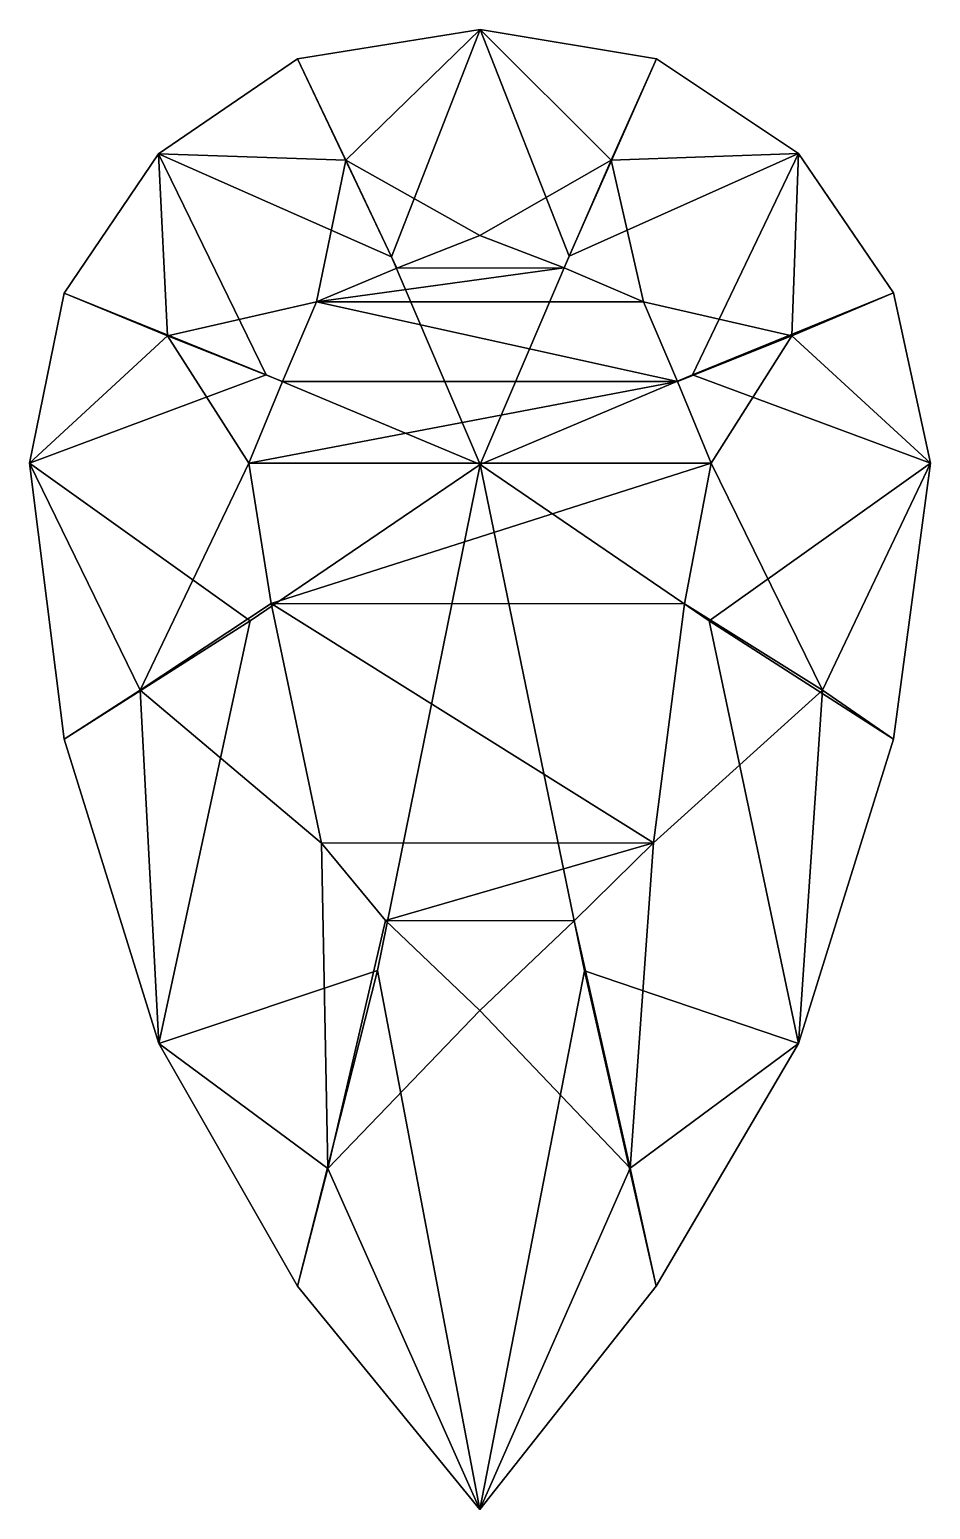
# Model space of a CAD drawing. Extents: x -0.91 to 0.91, y -2.12 to 0.87.
import ezdxf

# ---------------------------------------------------------------- set-up
doc = ezdxf.new("R2010")
doc.units = 0
doc.layers.add('NoName1', color=15, linetype='CONTINUOUS')

msp = doc.modelspace()

# ---------------------------------------------------------------- linework, layer by layer
at = {"layer": 'NoName1', "color": 0}
for points in [[(-0.368038, 0.807684, -0.720971), (-0.368038, 0.807684, -0.770078), (0, 0.866886, -0.770285), (0, 0.866889, -0.721177)], [(-0.270414, 0.603949, -0.473338), (-0.368038, 0.807684, -0.720971), (0, 0.866889, -0.721177)], [(0, 0.866886, -0.770285), (-0.368038, 0.807684, -0.770078), (-0.178616, 0.408978, -1.204159)], [(0.264674, 0.603846, -0.473754), (-0.000001, 0.45158, -0.335543), (-0.270414, 0.603949, -0.473338), (0, 0.866889, -0.721177)], [(0, 0.866886, -0.770285), (-0.178616, 0.408978, -1.204159), (0.000003, -0.010141, -1.543582), (0.180009, 0.410245, -1.202693)], [(0, 0.866889, -0.721177), (0, 0.866886, -0.770285), (0.355598, 0.807861, -0.770292), (0.355598, 0.807861, -0.721184)], [(0.264674, 0.603846, -0.473754), (0, 0.866889, -0.721177), (0.355598, 0.807861, -0.721184)], [(0.355598, 0.807861, -0.770292), (0, 0.866886, -0.770285), (0.180009, 0.410245, -1.202693)], [(-0.647983, 0.616099, -0.722092), (-0.647983, 0.616099, -0.771199), (-0.368038, 0.807684, -0.770078), (-0.368038, 0.807684, -0.720971)], [(-0.270414, 0.603949, -0.473338), (-0.647983, 0.616099, -0.722092), (-0.368038, 0.807684, -0.720971)], [(-0.368038, 0.807684, -0.770078), (-0.647983, 0.616099, -0.771199), (-0.178616, 0.408978, -1.204159)], [(0.642177, 0.617205, -0.770984), (0.355598, 0.807861, -0.770292), (0.180009, 0.410245, -1.202693)], [(0.264674, 0.603846, -0.473754), (0.355598, 0.807861, -0.721184), (0.642177, 0.617205, -0.721876)], [(0.355598, 0.807861, -0.721184), (0.355598, 0.807861, -0.770292), (0.642177, 0.617205, -0.770984), (0.642177, 0.617205, -0.721876)], [(-0.838753, 0.335698, -0.721876), (-0.838753, 0.335698, -0.770983), (-0.647983, 0.616099, -0.771199), (-0.647983, 0.616099, -0.722092)], [(-0.629807, 0.249296, -0.469918), (-0.838753, 0.335698, -0.721876), (-0.647983, 0.616099, -0.722092)], [(-0.647983, 0.616099, -0.771199), (-0.838753, 0.335698, -0.770983), (-0.431013, 0.170782, -1.195595)], [(-0.647983, 0.616099, -0.722092), (-0.270414, 0.603949, -0.473338), (-0.329794, 0.318036, -0.335544), (-0.629807, 0.249296, -0.469918)], [(0.000003, -0.010141, -1.543582), (-0.178616, 0.408978, -1.204159), (-0.647983, 0.616099, -0.771199), (-0.431013, 0.170782, -1.195595)], [(-0.270414, 0.603949, -0.473338), (-0.167963, 0.386092, -0.335545), (-0.329794, 0.318036, -0.335544)], [(-0.000001, 0.45158, -0.335543), (-0.167963, 0.386092, -0.335545), (-0.270414, 0.603949, -0.473338)], [(0.264674, 0.603846, -0.473754), (0.169974, 0.386454, -0.335733), (-0.000001, 0.45158, -0.335543)], [(0.642177, 0.617205, -0.770984), (0.180009, 0.410245, -1.202693), (0.000003, -0.010141, -1.543582), (0.428527, 0.170859, -1.196009)], [(0.329793, 0.318034, -0.335543), (0.169974, 0.386454, -0.335733), (0.264674, 0.603846, -0.473754)], [(0.629007, 0.249336, -0.470109), (0.329793, 0.318034, -0.335543), (0.264674, 0.603846, -0.473754), (0.642177, 0.617205, -0.721876)], [(0.833859, 0.336442, -0.77098), (0.642177, 0.617205, -0.770984), (0.428527, 0.170859, -1.196009)], [(0.629007, 0.249336, -0.470109), (0.642177, 0.617205, -0.721876), (0.833858, 0.336442, -0.721872)], [(0.833859, 0.336442, -0.77098), (0.833858, 0.336442, -0.721872), (0.642177, 0.617205, -0.721876), (0.642177, 0.617205, -0.770984)], [(-0.167963, 0.386092, -0.335545), (-0.000001, 0.45158, -0.335543), (0.169974, 0.386454, -0.335733)], [(-0.329794, 0.318036, -0.335544), (-0.167963, 0.386092, -0.335545), (0.169974, 0.386454, -0.335733)], [(0.329793, 0.318034, -0.335543), (-0.329794, 0.318036, -0.335544), (0.169974, 0.386454, -0.335733)], [(-0.908172, -0.007199, -0.719787), (-0.908171, -0.007199, -0.768894), (-0.838753, 0.335698, -0.770983), (-0.838753, 0.335698, -0.721876)], [(-0.629807, 0.249296, -0.469918), (-0.908172, -0.007199, -0.719787), (-0.838753, 0.335698, -0.721876)], [(-0.838753, 0.335698, -0.770983), (-0.908171, -0.007199, -0.768894), (-0.431013, 0.170782, -1.195595)], [(0.908172, -0.007199, -0.768894), (0.833859, 0.336442, -0.77098), (0.428527, 0.170859, -1.196009)], [(0.629007, 0.249336, -0.470109), (0.833858, 0.336442, -0.721872), (0.908171, -0.007199, -0.719787)], [(0.833858, 0.336442, -0.721872), (0.833859, 0.336442, -0.77098), (0.908172, -0.007199, -0.768894), (0.908171, -0.007199, -0.719787)], [(-0.329794, 0.318036, -0.335544), (-0.398096, 0.157048, -0.336213), (-0.629807, 0.249296, -0.469918)], [(-0.398096, 0.157048, -0.336213), (-0.329794, 0.318036, -0.335544), (0.398093, 0.157155, -0.335544)], [(0.398093, 0.157155, -0.335544), (-0.329794, 0.318036, -0.335544), (0.329793, 0.318034, -0.335543)], [(0.629007, 0.249336, -0.470109), (0.398093, 0.157155, -0.335544), (0.329793, 0.318034, -0.335543)], [(-0.685122, -0.464803, -0.471383), (-0.908172, -0.007199, -0.719787), (-0.629807, 0.249296, -0.469918), (-0.466398, -0.007199, -0.335541)], [(-0.629807, 0.249296, -0.469918), (-0.398096, 0.157048, -0.336213), (-0.466398, -0.007199, -0.335541)], [(0.466397, -0.007199, -0.335541), (0.398093, 0.157155, -0.335544), (0.629007, 0.249336, -0.470109)], [(0.69069, -0.464708, -0.471021), (0.466397, -0.007199, -0.335541), (0.629007, 0.249336, -0.470109), (0.908171, -0.007199, -0.719787)], [(0.000003, -0.010141, -1.543582), (-0.431013, 0.170782, -1.195595), (-0.908171, -0.007199, -0.768894), (-0.463535, -0.325105, -1.199729)], [(-0.466398, -0.007199, -0.335541), (-0.398096, 0.157048, -0.336213), (0.398093, 0.157155, -0.335544)], [(0.466397, -0.007199, -0.335541), (-0.466398, -0.007199, -0.335541), (0.398093, 0.157155, -0.335544)], [(0.908172, -0.007199, -0.768894), (0.428527, 0.170859, -1.196009), (0.000003, -0.010141, -1.543582), (0.462084, -0.324982, -1.199519)], [(-0.838775, -0.563811, -0.72051), (-0.838774, -0.563811, -0.769617), (-0.908171, -0.007199, -0.768894), (-0.908172, -0.007199, -0.719787)], [(-0.685122, -0.464803, -0.471383), (-0.838775, -0.563811, -0.72051), (-0.908172, -0.007199, -0.719787)], [(-0.908171, -0.007199, -0.768894), (-0.838774, -0.563811, -0.769617), (-0.463535, -0.325105, -1.199729)], [(-0.466398, -0.007199, -0.335541), (-0.420814, -0.29002, -0.335545), (-0.685122, -0.464803, -0.471383)], [(-0.463535, -0.325105, -1.199729), (-0.647859, -1.177503, -0.76941), (-0.206369, -1.030472, -1.198955), (0.000003, -0.010141, -1.543582)], [(-0.420814, -0.29002, -0.335545), (-0.466398, -0.007199, -0.335541), (0.466397, -0.007199, -0.335541)], [(0.412657, -0.290913, -0.33555), (-0.420814, -0.29002, -0.335545), (0.466397, -0.007199, -0.335541)], [(-0.206369, -1.030472, -1.198955), (-0.000001, -2.116871, -0.768894), (0.210687, -1.030891, -1.199446), (0.000003, -0.010141, -1.543582)], [(0.210687, -1.030891, -1.199446), (0.642177, -1.177469, -0.769615), (0.462084, -0.324982, -1.199519), (0.000003, -0.010141, -1.543582)], [(0.69069, -0.464708, -0.471021), (0.412657, -0.290913, -0.33555), (0.466397, -0.007199, -0.335541)], [(0.833858, -0.563996, -0.769615), (0.908172, -0.007199, -0.768894), (0.462084, -0.324982, -1.199519)], [(0.69069, -0.464708, -0.471021), (0.908171, -0.007199, -0.719787), (0.833858, -0.563996, -0.720508)], [(0.908171, -0.007199, -0.719787), (0.908172, -0.007199, -0.768894), (0.833858, -0.563996, -0.769615), (0.833858, -0.563996, -0.720508)], [(-0.685122, -0.464803, -0.471383), (-0.420814, -0.29002, -0.335545), (-0.319693, -0.7735, -0.335544)], [(0.349994, -0.772723, -0.335542), (-0.420814, -0.29002, -0.335545), (0.412657, -0.290913, -0.33555)], [(-0.319693, -0.7735, -0.335544), (-0.420814, -0.29002, -0.335545), (0.349994, -0.772723, -0.335542)], [(0.349994, -0.772723, -0.335542), (0.412657, -0.290913, -0.33555), (0.69069, -0.464708, -0.471021)], [(-0.838774, -0.563811, -0.769617), (-0.647859, -1.177503, -0.76941), (-0.463535, -0.325105, -1.199729)], [(0.642177, -1.177469, -0.769615), (0.833858, -0.563996, -0.769615), (0.462084, -0.324982, -1.199519)], [(-0.685122, -0.464803, -0.471383), (-0.647859, -1.177501, -0.720303), (-0.838775, -0.563811, -0.72051)], [(-0.685122, -0.464803, -0.471383), (-0.319693, -0.7735, -0.335544), (-0.307141, -1.429597, -0.472376), (-0.647859, -1.177501, -0.720303)], [(0.30275, -1.42905, -0.472367), (0.349994, -0.772723, -0.335542), (0.69069, -0.464708, -0.471021), (0.642177, -1.177467, -0.720507)], [(0.69069, -0.464708, -0.471021), (0.833858, -0.563996, -0.720508), (0.642177, -1.177467, -0.720507)], [(-0.647859, -1.177501, -0.720303), (-0.647859, -1.177503, -0.76941), (-0.838774, -0.563811, -0.769617), (-0.838775, -0.563811, -0.72051)], [(0.833858, -0.563996, -0.720508), (0.833858, -0.563996, -0.769615), (0.642177, -1.177469, -0.769615), (0.642177, -1.177467, -0.720507)], [(-0.190325, -0.929732, -0.335981), (-0.319693, -0.7735, -0.335544), (0.349994, -0.772723, -0.335542)], [(-0.319693, -0.7735, -0.335544), (-0.190325, -0.929732, -0.335981), (-0.307141, -1.429597, -0.472376)], [(0.190132, -0.929901, -0.335546), (-0.190325, -0.929732, -0.335981), (0.349994, -0.772723, -0.335542)], [(0.30275, -1.42905, -0.472367), (0.190132, -0.929901, -0.335546), (0.349994, -0.772723, -0.335542)], [(-0.000001, -1.111239, -0.335541), (-0.307141, -1.429597, -0.472376), (-0.190325, -0.929732, -0.335981)], [(-0.000001, -1.111239, -0.335541), (-0.190325, -0.929732, -0.335981), (0.190132, -0.929901, -0.335546)], [(-0.000001, -1.111239, -0.335541), (0.190132, -0.929901, -0.335546), (0.30275, -1.42905, -0.472367)], [(-0.647859, -1.177503, -0.76941), (-0.367782, -1.666532, -0.769582), (-0.206369, -1.030472, -1.198955)], [(-0.367782, -1.666532, -0.769582), (-0.000001, -2.116871, -0.768894), (-0.206369, -1.030472, -1.198955)], [(-0.000001, -2.116871, -0.768894), (0.355446, -1.666647, -0.769618), (0.210687, -1.030891, -1.199446)], [(0.355446, -1.666647, -0.769618), (0.642177, -1.177469, -0.769615), (0.210687, -1.030891, -1.199446)], [(-0.307141, -1.429597, -0.472376), (-0.000001, -1.111239, -0.335541), (0.30275, -1.42905, -0.472367), (-0.000001, -2.116871, -0.719787)], [(-0.367783, -1.666532, -0.720474), (-0.367782, -1.666532, -0.769582), (-0.647859, -1.177503, -0.76941), (-0.647859, -1.177501, -0.720303)], [(-0.307141, -1.429597, -0.472376), (-0.367783, -1.666532, -0.720474), (-0.647859, -1.177501, -0.720303)], [(0.30275, -1.42905, -0.472367), (0.642177, -1.177467, -0.720507), (0.355446, -1.666644, -0.72051)], [(0.642177, -1.177467, -0.720507), (0.642177, -1.177469, -0.769615), (0.355446, -1.666647, -0.769618), (0.355446, -1.666644, -0.72051)], [(-0.307141, -1.429597, -0.472376), (-0.000001, -2.116871, -0.719787), (-0.367783, -1.666532, -0.720474)], [(0.30275, -1.42905, -0.472367), (0.355446, -1.666644, -0.72051), (-0.000001, -2.116871, -0.719787)], [(-0.000001, -2.116871, -0.719787), (-0.000001, -2.116871, -0.768894), (-0.367782, -1.666532, -0.769582), (-0.367783, -1.666532, -0.720474)], [(0.355446, -1.666644, -0.72051), (0.355446, -1.666647, -0.769618), (-0.000001, -2.116871, -0.768894), (-0.000001, -2.116871, -0.719787)]]:
    msp.add_3dface(points, dxfattribs=at)

doc.saveas('drawing.dxf')
